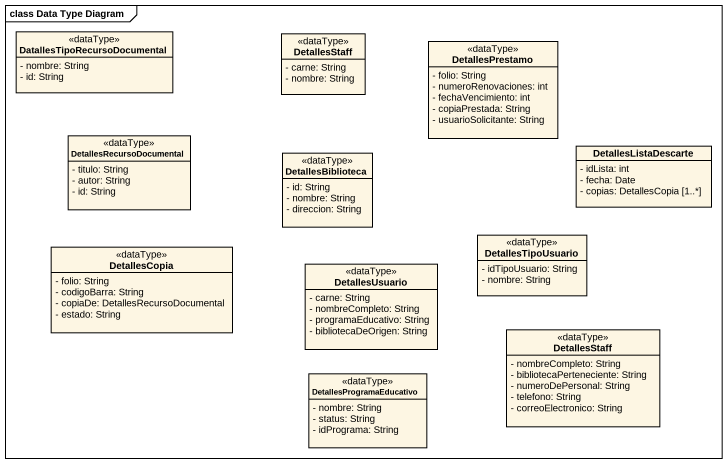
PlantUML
@startuml
mainframe class Data Type Diagram
hide circle
hide empty members
skinparam classAttributeIconSize 0
class "DatallesTipoRecursoDocumental" as DatallesTipoRecursoDocumenta <<dataType>> {
  - nombre: String
  - id: String
}
class DetallesStaff <<dataType>> {
  - carne: String
  - nombre: String
}
class DetallesPrestamo <<dataType>> {
  - folio: String
  - numeroRenovaciones: int
  - fechaVencimiento: int
  - copiaPrestada: String
  - usuarioSolicitante: String
}
class DetallesRecursoDocumental <<dataType>> {
  - titulo: String
  - autor: String
  - id: String
}
class DetallesListaDescarte {
  - idLista: int
  - fecha: Date
  - copias: DetallesCopia [1..*]
}
class DetallesBiblioteca <<dataType>> {
  - id: String
  - nombre: String
  - direccion: String
}
class DetallesCopia <<dataType>> {
  - folio: String
  - codigoBarra: String
  - copiaDe: DetallesRecursoDocumental
  - estado: String
}
class DetallesUsuario <<dataType>> {
  - carne: String
  - nombreCompleto: String
  - programaEducativo: String
  - bibliotecaDeOrigen: String
}
class DetallesTipoUsuario <<dataType>> {
  - idTipoUsuario: String
  - nombre: String
}
class "DetallesStaff" as DetallesStaff_2 <<dataType>> {
  - nombreCompleto: String
  - bibliotecaPerteneciente: String
  - numeroDePersonal: String
  - telefono: String
  - correoElectronico: String
}
class DetallesProgramaEducativo <<dataType>> {
  - nombre: String
  - status: String
  - idPrograma: String
}
@enduml
